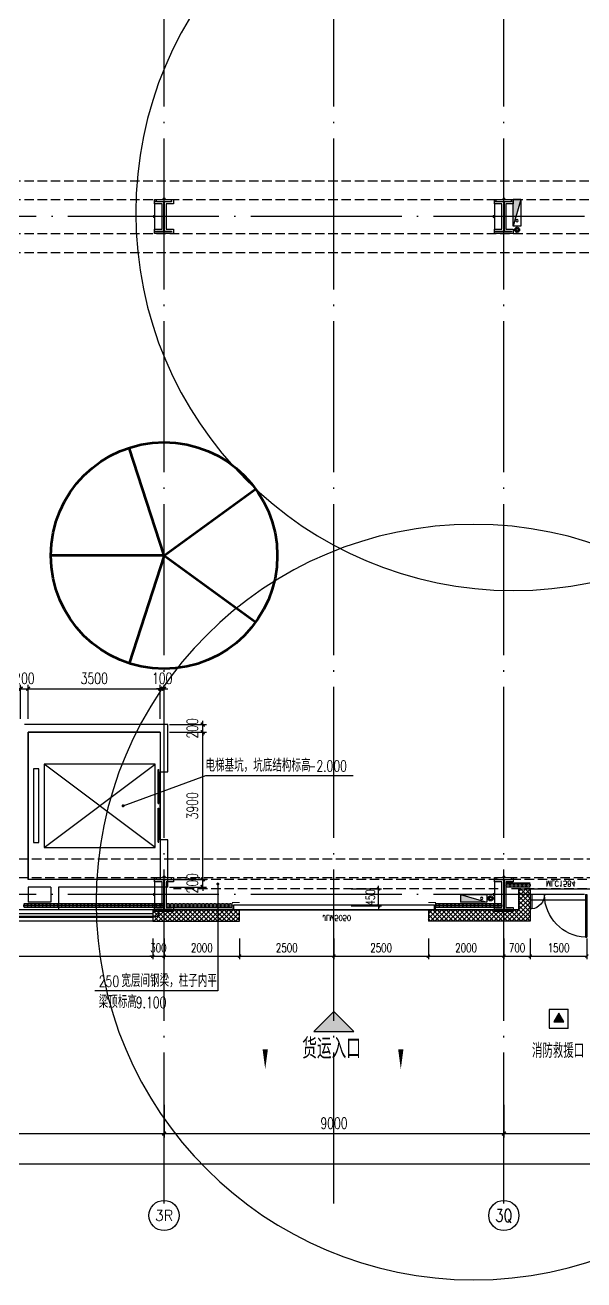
# Model space of a CAD drawing. Extents: x -1313754 to 847533, y 489853 to 941203.
# Drawn here: x -267535 to -252734, y 538719 to 571939 of the extents above; entities that cross this region are included whole.
import ezdxf
from ezdxf.enums import TextEntityAlignment as Align

# ---------------------------------------------------------------- set-up
doc = ezdxf.new("R2010")
doc.units = 0
doc.header["$LTSCALE"] = 1000
doc.header["$MEASUREMENT"] = 0
for name, pattern in [('10平面$0$DASH', [0.35, 0.25, -0.1]), ('DASH', [0.35, 0.25, -0.1]), ('DOTE', [2.42, 2, -0.2, 0.02, -0.2])]:
    doc.linetypes.add(name, pattern=pattern)
doc.layers.get('Defpoints').update_dxf_attribs({"color": 210})
for name, color, linetype in [('10平面$0$WINDOW', 4, 'Continuous'), ('10平面$0$WINDOW_TEXT', 7, 'Continuous'), ('A-AXIS-D', 1, 'Continuous'), ('A-AXIS-DOTE', 14, 'DOTE'), ('A-AXIS-DP', 126, 'Continuous'), ('A-AXIS-SYMB', 3, 'Continuous'), ('A-HATCH-2', 251, 'Continuous'), ('A-HRAIL', 173, 'Continuous'), ('A-LIN-V', 9, 'Continuous'), ('A-SFCE', 30, 'Continuous'), ('A-TEXT', 61, 'Continuous'), ('A-WINDOW', 140, 'Continuous'), ('AS-COLN', 6, 'Continuous'), ('AS-WALL', 40, 'Continuous'), ('AS-结构边线层', 200, 'Continuous'), ('DIM_SYMB', 3, 'Continuous'), ('FH-line', 180, 'Continuous'), ('FH-tri', 180, 'Continuous'), ('PUB_HATCH', 8, 'Continuous'), ('PUB_TEXT', 7, 'Continuous'), ('RP-N2-01$0$$0$A-WIND-J', 1, 'Continuous'), ('RP-N2-01$0$A-WIND-J', 3, 'Continuous'), ('SB_ZF消火栓', 10, 'Continuous'), ('SB_ZF消火栓M', 10, 'Continuous'), ('建-窗', 4, 'Continuous'), ('建-门窗编号', 7, 'Continuous')]:
    doc.layers.add(name, color=color, linetype=linetype)
doc.layers.add('A-加建区域', color=47, linetype='Continuous', plot=False)
doc.layers.add('LG-ZF消防', color=1, linetype='Continuous', lineweight=60)
doc.styles.add('10平面$0$_TCH_WINDOW', font='SIMPLEX', dxfattribs={"height": 3.5, "bigfont": 'GBCBIG'})
doc.styles.add('_TCH_AXIS', font='COMPLEX', dxfattribs={"bigfont": 'GBCBIG'})
doc.styles.add('_TCH_DIM', font='SIMPLEX', dxfattribs={"bigfont": 'GBCBIG'})
doc.styles.add('_TCH_DIM_T3', font='SIMPLEX', dxfattribs={"width": 0.705882, "bigfont": 'GBCBIG'})
doc.styles.add('A-STANDARD', font='SIMPLEX', dxfattribs={"bigfont": 'GBCBIG'})
doc.styles.add('A-WIN-LABEL', font='SIMPLEX', dxfattribs={"bigfont": 'GBCBIG'})
doc.dimstyles.new('_TCH_ARCH&&10', dxfattribs={"dimtxt": 29.75, "dimasz": 10, "dimexe": 10, "dimexo": 10, "dimgap": 12.625, "dimtad": 1, "dimdec": 0, "dimzin": 0, "dimdsep": 46, "dimtxsty": '_TCH_DIM_T3', "dimblk": 'ARCHTICK', "dimcen": 0.09, "dimclrt": 7, "dimazin": 2, "dimtfac": 1, "dimtdec": 0, "dimtix": 1, "dimtmove": 2, "dimatfit": 3, "dimfxl": 0, "dimtolj": 1, "dimtzin": 0, "dimarcsym": 0})
doc.dimstyles.new('_TCH_ARCH&&100', dxfattribs={"dimtxt": 297.5, "dimasz": 100, "dimexe": 100, "dimexo": 100, "dimgap": 126.25, "dimtad": 1, "dimdec": 0, "dimzin": 0, "dimdsep": 46, "dimtxsty": '_TCH_DIM_T3', "dimblk": 'ARCHTICK', "dimcen": 0.09, "dimclrt": 7, "dimazin": 2, "dimtfac": 1, "dimtdec": 0, "dimtix": 1, "dimtmove": 2, "dimatfit": 3, "dimfxl": 0, "dimtolj": 1, "dimtzin": 0, "dimarcsym": 0})
doc.dimstyles.new('_TCH_ARCH&&80', dxfattribs={"dimtxt": 238, "dimasz": 80, "dimexe": 80, "dimexo": 80, "dimgap": 101, "dimtad": 1, "dimdec": 0, "dimzin": 0, "dimdsep": 46, "dimtxsty": '_TCH_DIM_T3', "dimblk": 'ARCHTICK', "dimcen": 0.09, "dimclrt": 7, "dimazin": 2, "dimtfac": 1, "dimtdec": 0, "dimtix": 1, "dimtmove": 2, "dimatfit": 3, "dimfxl": 0, "dimtolj": 1, "dimtzin": 0, "dimarcsym": 0})
pattern_1 = [(45, (60, 0), (-60.000061, 60.000061), []), (135, (60, 0), (-60.000061, -60.000061), [])]

# ---------------------------------------------------------------- blocks, each defined once
blk = doc.blocks.new('_ArchTick')
at = {"color": 0, "linetype": 'ByBlock', "const_width": 0.4}
blk.add_lwpolyline([(-0.5, -0.5), (0.5, 0.5)], dxfattribs=at)
blk = doc.blocks.new('*D1267')
at = {"layer": 'A-AXIS-D', "color": 0, "lineweight": -2}
for p, q in [((-52118, -261470), (-52118, -262328)), ((-43118, -261470), (-43118, -262328)), ((-52118, -262228), (-43118, -262228))]:
    blk.add_line(p, q, dxfattribs=at)
at = {"layer": 'Defpoints', "color": 0}
for p in [(-52118, -261370), (-43118, -261370), (-43118, -262228)]:
    blk.add_point(p, dxfattribs=at)
at = {"layer": 'A-AXIS-D', "color": 0, "lineweight": -2, "xscale": 100, "yscale": 100, "zscale": 100, "rotation": 180}
blk.add_blockref('_ArchTick', (-52118, -262228), dxfattribs=at)
at = {"layer": 'A-AXIS-D', "color": 0, "lineweight": -2, "xscale": 100, "yscale": 100, "zscale": 100}
blk.add_blockref('_ArchTick', (-43118, -262228), dxfattribs=at)
at = {"layer": 'A-AXIS-D', "color": 7, "insert": (-47618, -261953), "char_height": 297.5, "attachment_point": 5, "style": '_TCH_DIM_T3'}
blk.add_mtext('\\A1;9000', dxfattribs=at)
blk = doc.blocks.new('*D1268')
at = {"layer": 'A-AXIS-D', "color": 0, "lineweight": -2}
for p, q in [((-43118, -261470), (-43118, -262328)), ((-34118, -261470), (-34118, -262328)), ((-43118, -262228), (-34118, -262228))]:
    blk.add_line(p, q, dxfattribs=at)
at = {"layer": 'Defpoints', "color": 0}
for p in [(-43118, -261370), (-34118, -261370), (-34118, -262228)]:
    blk.add_point(p, dxfattribs=at)
at = {"layer": 'A-AXIS-D', "color": 0, "lineweight": -2, "xscale": 100, "yscale": 100, "zscale": 100, "rotation": 180}
blk.add_blockref('_ArchTick', (-43118, -262228), dxfattribs=at)
at = {"layer": 'A-AXIS-D', "color": 0, "lineweight": -2, "xscale": 100, "yscale": 100, "zscale": 100}
blk.add_blockref('_ArchTick', (-34118, -262228), dxfattribs=at)
at = {"layer": 'A-AXIS-D', "color": 7, "insert": (-38618, -261953), "char_height": 297.5, "attachment_point": 5, "style": '_TCH_DIM_T3'}
blk.add_mtext('\\A1;9000', dxfattribs=at)
blk = doc.blocks.new('*D1269')
at = {"layer": 'A-AXIS-D', "color": 0, "lineweight": -2}
for p, q in [((-34118, -261470), (-34118, -262328)), ((-25118, -261470), (-25118, -262328)), ((-34118, -262228), (-25118, -262228))]:
    blk.add_line(p, q, dxfattribs=at)
at = {"layer": 'Defpoints', "color": 0}
for p in [(-34118, -261370), (-25118, -261370), (-25118, -262228)]:
    blk.add_point(p, dxfattribs=at)
at = {"layer": 'A-AXIS-D', "color": 0, "lineweight": -2, "xscale": 100, "yscale": 100, "zscale": 100, "rotation": 180}
blk.add_blockref('_ArchTick', (-34118, -262228), dxfattribs=at)
at = {"layer": 'A-AXIS-D', "color": 0, "lineweight": -2, "xscale": 100, "yscale": 100, "zscale": 100}
blk.add_blockref('_ArchTick', (-25118, -262228), dxfattribs=at)
at = {"layer": 'A-AXIS-D', "color": 7, "insert": (-29618, -261953), "char_height": 297.5, "attachment_point": 5, "style": '_TCH_DIM_T3'}
blk.add_mtext('\\A1;9000', dxfattribs=at)
blk = doc.blocks.new('*D1408')
at = {"layer": 'A-AXIS-D', "color": 0, "lineweight": -2}
for p, q in [((-93018, -261570), (-93018, -263128)), ((92682, -261570), (92682, -263128)), ((-93018, -263028), (92682, -263028))]:
    blk.add_line(p, q, dxfattribs=at)
at = {"layer": 'Defpoints', "color": 0}
for p in [(-93018, -261470), (92682, -261470), (92682, -263028)]:
    blk.add_point(p, dxfattribs=at)
at = {"layer": 'A-AXIS-D', "color": 0, "lineweight": -2, "xscale": 100, "yscale": 100, "zscale": 100, "rotation": 180}
blk.add_blockref('_ArchTick', (-93018, -263028), dxfattribs=at)
at = {"layer": 'A-AXIS-D', "color": 0, "lineweight": -2, "xscale": 100, "yscale": 100, "zscale": 100}
blk.add_blockref('_ArchTick', (92682, -263028), dxfattribs=at)
at = {"layer": 'A-AXIS-D', "color": 7, "insert": (-168, -262753), "char_height": 297.5, "attachment_point": 5, "style": '_TCH_DIM_T3'}
blk.add_mtext('\\A1;185700', dxfattribs=at)
blk = doc.blocks.new('JYC-1')
at = {"layer": 'FH-tri'}
h = blk.add_hatch(color=2, dxfattribs=at)
h.dxf.hatch_style = 1
h.paths.add_polyline_path([(-126160, -129649), (-124910, -128399), (-126160, -128399)])
at = {"layer": 'FH-tri', "color": 2}
blk.add_lwpolyline([(-126160, -129649), (-124910, -128399), (-124910, -128399), (-126160, -128399)], close=True, dxfattribs=at)
at = {"layer": 'A-TEXT', "style": 'A-STANDARD'}
blk.add_text('货运入口', height=900.2, rotation=45, dxfattribs=at).set_placement((-125675, -130866))
blk = doc.blocks.new('10平面$0$$DorLib2D$00000126')
at = {"color": 0, "linetype": 'Continuous'}
for p, q in [((-0.532, 0.5), (-0.532, 0.9)), ((0.532, 0.9), (0.532, 0.5))]:
    blk.add_line(p, q, dxfattribs=at)
at = {"color": 0, "linetype": '10平面$0$DASH'}
for p, q in [((-0.532, 0.9), (0.532, 0.9)), ((-0.532, 0.5), (0.532, 0.5))]:
    blk.add_line(p, q, dxfattribs=at)
blk = doc.blocks.new('DOOR2DLIB$SYSLIB$00000123')
at = {"color": 0}
for p, q in [((0.475, -0.001), (0.475, 0.752)), ((0.475, 0.752), (0.5, 0.752)), ((0.5, -0.001), (0.5, 0.752)), ((-0.5, 0), (-0.5, 0.252)), ((-0.475, 0.252), (-0.5, 0.252)), ((-0.475, 0), (-0.475, 0.252)), ((-0.475, 0), (-0.5, 0)), ((0.475, -0.001), (0.5, -0.001))]:
    blk.add_line(p, q, dxfattribs=at)
for centre, radius, start, end in [((0.505, -0.002), 0.755, 92.2493, 179.7238), ((-0.501, 0.003), 0.251, 359.7899, 84.0974)]:
    blk.add_arc(centre, radius, start, end, dxfattribs=at)
blk = doc.blocks.new('42343243')
at = {"layer": 'PUB_HATCH'}
h = blk.add_hatch(dxfattribs=at)
h.set_pattern_fill('多孔材料', color=256, scale=30, style=0)
h.set_pattern_definition(pattern_1)
h.paths.add_polyline_path([(-254454, 1222870), (-254154, 1223170), (-256854, 1223170), (-256854, 1222870)])
h = blk.add_hatch(dxfattribs=at)
h.set_pattern_fill('多孔材料', color=256, scale=30, style=0)
h.set_pattern_definition(pattern_1)
h.paths.add_polyline_path([(-254454, 1222320), (-254154, 1222620), (-254154, 1223170), (-254454, 1222870)])
h = blk.add_hatch(dxfattribs=at)
h.set_pattern_fill('多孔材料', color=256, scale=30, style=0)
h.set_pattern_definition(pattern_1)
h.paths.add_polyline_path([(-254454, 1222320), (-254154, 1222320), (-254154, 1222620)])
at = {"layer": '10平面$0$WINDOW'}
blk.add_line((-252654, 1222620), (-254154, 1222620), dxfattribs=at)
at = {"layer": 'AS-WALL'}
for p, q in [((-254154, 1223170), (-256854, 1223170)), ((-256854, 1222870), (-256854, 1223170)), ((-254454, 1222870), (-256854, 1222870)), ((-254454, 1222320), (-254454, 1222870)), ((-254154, 1222620), (-254154, 1223170)), ((-254154, 1222320), (-254154, 1222620)), ((-254454, 1222320), (-254154, 1222320))]:
    blk.add_line(p, q, dxfattribs=at)
at = {"layer": '10平面$0$WINDOW'}
ref = blk.add_blockref('DOOR2DLIB$SYSLIB$00000123', (-253404, 1222470), dxfattribs=dict(at, xscale=-1500, yscale=-1500, zscale=300, rotation=179.9999999999555))
ref.add_attrib('A', 'MLC1584', (-253737, 1222108), dxfattribs={"layer": '10平面$0$WINDOW_TEXT', "ltscale": 500, "height": 148.8, "rotation": 360, "style": '10平面$0$_TCH_WINDOW', "width": 0.705882})
ref = blk.add_blockref('10平面$0$$DorLib2D$00000126', (-259354, 1223020), dxfattribs=dict(at, xscale=5000, yscale=300, zscale=300, rotation=179.9999999999992))
ref.add_attrib('A', 'JLM5050', (-259655, 1223016), dxfattribs={"layer": '10平面$0$WINDOW_TEXT', "ltscale": 500, "height": 148.8, "rotation": 360, "style": '10平面$0$_TCH_WINDOW', "width": 0.705882})
blk = doc.blocks.new('43243')
at = {"layer": 'AS-结构边线层'}
blk.add_lwpolyline([(-277514, 548350), (-263994, 548350), (-263994, 548520), (-254454, 548520), (-254454, 549070), (-252354, 549070), (-252354, 548520), (-250514, 548520), (-250514, 548350), (-229294, 548350), (-229294, 548520), (-227454, 548520), (-227454, 549070), (-225354, 549070), (-225354, 548520), (-223514, 548520), (-223514, 548350), (-210494, 548350), (-210494, 548520), (-200454, 548520)], dxfattribs=at)
blk.add_lwpolyline([(-267454, 553220), (-263954, 553220), (-263954, 549320), (-267454, 549320)], close=True, dxfattribs=at)
blk = doc.blocks.new('*D1759')
at = {"layer": 'A-AXIS-DP', "color": 0, "lineweight": -2}
for p, q in [((-258172, 549070), (-258172, 549150)), ((-258900, 549070), (-258092, 549070)), ((-258172, 548620), (-258172, 549070)), ((-258900, 548620), (-258092, 548620)), ((-258172, 548620), (-258172, 548540))]:
    blk.add_line(p, q, dxfattribs=at)
at = {"layer": 'Defpoints', "color": 0}
for p in [(-258980, 549070), (-258172, 549070), (-258980, 548620)]:
    blk.add_point(p, dxfattribs=at)
at = {"layer": 'A-AXIS-DP', "color": 0, "lineweight": -2, "xscale": 80, "yscale": 80, "zscale": 80}
for p, rotation in [((-258172, 549070), 270), ((-258172, 548620), 90)]:
    blk.add_blockref('_ArchTick', p, dxfattribs=dict(at, rotation=rotation))
at = {"layer": 'A-AXIS-DP', "color": 7, "insert": (-258392, 548845), "char_height": 238, "attachment_point": 5, "rotation": 90, "style": '_TCH_DIM_T3'}
blk.add_mtext('\\A1;450', dxfattribs=at)
blk = doc.blocks.new('4324324')
at = {"layer": 'A-HATCH-2', "linetype": 'DASH'}
for p, q in [((-313054.2, 567820), (-128854.2, 567820)), ((-313054.2, 567320), (-128854.2, 567320)), ((-313054.2, 566419.9), (-128854.2, 566419.9)), ((-313054.2, 565919.9), (-128854.2, 565919.9)), ((-312854.2, 549870), (-138054.2, 549870)), ((-312854.2, 549370), (-138054.2, 549370))]:
    blk.add_line(p, q, dxfattribs=at)
blk = doc.blocks.new('w4324324')
at = {"layer": 'A-HATCH-2', "lineweight": 60}
for q in [(-1694760, 686605), (-1697614, 684532), (-1691907, 684532), (-1696524, 681178), (-1692997, 681178)]:
    blk.add_line((-1694760, 683605), q, dxfattribs=at)
blk.add_circle((-1694760, 683605), 3000, dxfattribs=at)
blk = doc.blocks.new('342343')
at = {"layer": 'A-LIN-V'}
blk.add_blockref('w4324324', (1030710, 63556), dxfattribs=at)
blk = doc.blocks.new('*D1767')
at = {"layer": 'A-AXIS-DP', "color": 0, "lineweight": -2}
for p, q in [((-165054, 621030), (-165054, 621079)), ((-165054, 621069), (-164654, 621069)), ((-164654, 621030), (-164654, 621079))]:
    blk.add_line(p, q, dxfattribs=at)
at = {"layer": 'Defpoints', "color": 0}
for p in [(-165054, 621020), (-164654, 621069), (-164654, 621020)]:
    blk.add_point(p, dxfattribs=at)
at = {"layer": 'A-AXIS-DP', "color": 0, "lineweight": -2, "xscale": 10, "yscale": 10, "zscale": 10, "rotation": 180}
blk.add_blockref('_ArchTick', (-165054, 621069), dxfattribs=at)
at = {"layer": 'A-AXIS-DP', "color": 0, "lineweight": -2, "xscale": 10, "yscale": 10, "zscale": 10}
blk.add_blockref('_ArchTick', (-164654, 621069), dxfattribs=at)
at = {"layer": 'A-AXIS-DP', "color": 7, "insert": (-164854, 621096), "char_height": 29.8, "attachment_point": 5, "style": '_TCH_DIM_T3'}
blk.add_mtext('\\A1;400', dxfattribs=at)
blk = doc.blocks.new('*D1768')
at = {"layer": 'A-AXIS-DP', "color": 0, "lineweight": -2}
for p, q in [((-165064, 621020), (-165105, 621020)), ((-165095, 620220), (-165095, 621020)), ((-165064, 620220), (-165105, 620220))]:
    blk.add_line(p, q, dxfattribs=at)
at = {"layer": 'Defpoints', "color": 0}
for p in [(-165095, 621020), (-165054, 621020), (-165054, 620220)]:
    blk.add_point(p, dxfattribs=at)
at = {"layer": 'A-AXIS-DP', "color": 0, "lineweight": -2, "xscale": 10, "yscale": 10, "zscale": 10}
for p, rotation in [((-165095, 621020), 90), ((-165095, 620220), 270)]:
    blk.add_blockref('_ArchTick', p, dxfattribs=dict(at, rotation=rotation))
at = {"layer": 'A-AXIS-DP', "color": 7, "insert": (-165123, 620620), "char_height": 29.8, "attachment_point": 5, "rotation": 90, "style": '_TCH_DIM_T3'}
blk.add_mtext('\\A1;800', dxfattribs=at)
blk = doc.blocks.new('RP-N2-01$0$$0$xfjy')
at = {"layer": 'RP-N2-01$0$$0$A-WIND-J'}
h = blk.add_hatch(color=256, dxfattribs=at)
h.dxf.hatch_style = 1
h.paths.add_polyline_path([(1141876, -26214), (1142135, -26214), (1142005, -25989)])
at = {"layer": 'RP-N2-01$0$$0$A-WIND-J', "const_width": 25}
blk.add_lwpolyline([(1141755, -25889), (1141755, -26389), (1142255, -26389), (1142255, -25889)], close=True, dxfattribs=at)
at = {"layer": 'RP-N2-01$0$$0$A-WIND-J'}
for points in [[(1141755, -26389), (1142255, -26389), (1142255, -25889), (1141755, -25889)], [(1141876, -26214), (1142135, -26214), (1142005, -25989)]]:
    blk.add_lwpolyline(points, close=True, dxfattribs=at)
blk = doc.blocks.new('RP-N2-01$0$xfjy')
at = {"layer": 'RP-N2-01$0$$0$A-WIND-J'}
blk.add_blockref('RP-N2-01$0$$0$xfjy', (0, 0), dxfattribs=at)
blk = doc.blocks.new('1232')
at = {"layer": 'RP-N2-01$0$A-WIND-J'}
blk.add_blockref('RP-N2-01$0$xfjy', (-1395405, 571769, 0), dxfattribs=at)
at = {"layer": 'A-TEXT', "style": '_TCH_DIM'}
blk.add_text('消防救援口', height=384.1, dxfattribs=at).set_placement((-254111, 544597, 0))
blk = doc.blocks.new('$DORLIB2D$00000127')
at = {"color": 0}
for points in [[(-0.533, 0.795), (-0.533, 0.69)], [(-0.033, 0.795), (-0.533, 0.795)], [(-0.033, 0.795), (-0.033, 0.69)], [(0.533, 0.795), (0.033, 0.795)], [(0.033, 0.795), (0.033, 0.69)], [(0.533, 0.795), (0.533, 0.69)], [(-0.033, 0.69), (-0.533, 0.69)], [(0.533, 0.69), (0.033, 0.69)], [(0.5, 0.5), (-0.5, 0.5)]]:
    blk.add_lwpolyline(points, dxfattribs=at)
blk = doc.blocks.new('*D2288')
at = {"layer": 'A-加建区域', "color": 0, "lineweight": -2}
for p, q in [((-267654, 553570), (-267654, 554470)), ((-267454, 553570), (-267454, 554470)), ((-267654, 554370), (-267754, 554370)), ((-267654, 554370), (-267454, 554370)), ((-267454, 554370), (-267354, 554370))]:
    blk.add_line(p, q, dxfattribs=at)
at = {"layer": 'Defpoints', "color": 0}
for p in [(-267454, 554370), (-267654, 553470), (-267454, 553470)]:
    blk.add_point(p, dxfattribs=at)
at = {"layer": 'A-加建区域', "color": 0, "lineweight": -2, "xscale": 100, "yscale": 100, "zscale": 100}
blk.add_blockref('_ArchTick', (-267654, 554370), dxfattribs=at)
at = {"layer": 'A-加建区域', "color": 0, "lineweight": -2, "xscale": 100, "yscale": 100, "zscale": 100, "rotation": 180}
blk.add_blockref('_ArchTick', (-267454, 554370), dxfattribs=at)
at = {"layer": 'A-加建区域', "color": 7, "insert": (-267554, 554645), "char_height": 297.5, "attachment_point": 5, "style": '_TCH_DIM_T3'}
blk.add_mtext('\\A1;200', dxfattribs=at)
blk = doc.blocks.new('*D2289')
at = {"layer": 'A-加建区域', "color": 0, "lineweight": -2}
for p, q in [((-267454, 553570), (-267454, 554470)), ((-263954, 553570), (-263954, 554470)), ((-267454, 554370), (-263954, 554370))]:
    blk.add_line(p, q, dxfattribs=at)
at = {"layer": 'Defpoints', "color": 0}
for p in [(-263954, 554370), (-267454, 553470), (-263954, 553470)]:
    blk.add_point(p, dxfattribs=at)
at = {"layer": 'A-加建区域', "color": 0, "lineweight": -2, "xscale": 100, "yscale": 100, "zscale": 100, "rotation": 180}
blk.add_blockref('_ArchTick', (-267454, 554370), dxfattribs=at)
at = {"layer": 'A-加建区域', "color": 0, "lineweight": -2, "xscale": 100, "yscale": 100, "zscale": 100}
blk.add_blockref('_ArchTick', (-263954, 554370), dxfattribs=at)
at = {"layer": 'A-加建区域', "color": 7, "insert": (-265704, 554645), "char_height": 297.5, "attachment_point": 5, "style": '_TCH_DIM_T3'}
blk.add_mtext('\\A1;3500', dxfattribs=at)
blk = doc.blocks.new('*D2290')
at = {"layer": 'A-加建区域', "color": 0, "lineweight": -2}
for p, q in [((-263954, 553570), (-263954, 554470)), ((-263854, 553570), (-263854, 554470)), ((-263954, 554370), (-264054, 554370)), ((-263954, 554370), (-263854, 554370)), ((-263854, 554370), (-263754, 554370))]:
    blk.add_line(p, q, dxfattribs=at)
at = {"layer": 'Defpoints', "color": 0}
for p in [(-263854, 554370), (-263954, 553470), (-263854, 553470)]:
    blk.add_point(p, dxfattribs=at)
at = {"layer": 'A-加建区域', "color": 0, "lineweight": -2, "xscale": 100, "yscale": 100, "zscale": 100}
blk.add_blockref('_ArchTick', (-263954, 554370), dxfattribs=at)
at = {"layer": 'A-加建区域', "color": 0, "lineweight": -2, "xscale": 100, "yscale": 100, "zscale": 100, "rotation": 180}
blk.add_blockref('_ArchTick', (-263854, 554370), dxfattribs=at)
at = {"layer": 'A-加建区域', "color": 7, "insert": (-263904, 554645), "char_height": 297.5, "attachment_point": 5, "style": '_TCH_DIM_T3'}
blk.add_mtext('\\A1;100', dxfattribs=at)
blk = doc.blocks.new('*D2295')
at = {"layer": 'A-加建区域', "color": 0, "lineweight": -2}
for p, q in [((-263714, 549320), (-262730, 549320)), ((-262830, 549320), (-262830, 549420)), ((-262830, 549120), (-262830, 549320)), ((-263714, 549120), (-262730, 549120)), ((-262830, 549120), (-262830, 549020))]:
    blk.add_line(p, q, dxfattribs=at)
at = {"layer": 'Defpoints', "color": 0}
for p in [(-263814, 549320), (-262830, 549320), (-263814, 549120)]:
    blk.add_point(p, dxfattribs=at)
at = {"layer": 'A-加建区域', "color": 0, "lineweight": -2, "xscale": 100, "yscale": 100, "zscale": 100}
for p, rotation in [((-262830, 549320), 270), ((-262830, 549120), 90)]:
    blk.add_blockref('_ArchTick', p, dxfattribs=dict(at, rotation=rotation))
at = {"layer": 'A-加建区域', "color": 7, "insert": (-263105, 549220), "char_height": 297.5, "attachment_point": 5, "rotation": 90, "style": '_TCH_DIM_T3'}
blk.add_mtext('\\A1;200', dxfattribs=at)
blk = doc.blocks.new('*D2296')
at = {"layer": 'A-加建区域', "color": 0, "lineweight": -2}
for p, q in [((-263714, 553220), (-262730, 553220)), ((-262830, 549320), (-262830, 553220)), ((-263714, 549320), (-262730, 549320))]:
    blk.add_line(p, q, dxfattribs=at)
at = {"layer": 'Defpoints', "color": 0}
for p in [(-263814, 553220), (-262830, 553220), (-263814, 549320)]:
    blk.add_point(p, dxfattribs=at)
at = {"layer": 'A-加建区域', "color": 0, "lineweight": -2, "xscale": 100, "yscale": 100, "zscale": 100}
for p, rotation in [((-262830, 553220), 90), ((-262830, 549320), 270)]:
    blk.add_blockref('_ArchTick', p, dxfattribs=dict(at, rotation=rotation))
at = {"layer": 'A-加建区域', "color": 7, "insert": (-263105, 551270), "char_height": 297.5, "attachment_point": 5, "rotation": 90, "style": '_TCH_DIM_T3'}
blk.add_mtext('\\A1;3900', dxfattribs=at)
blk = doc.blocks.new('*D2297')
at = {"layer": 'A-加建区域', "color": 0, "lineweight": -2}
for p, q in [((-262830, 553420), (-262830, 553520)), ((-263714, 553420), (-262730, 553420)), ((-263714, 553220), (-262730, 553220)), ((-262830, 553220), (-262830, 553420)), ((-262830, 553220), (-262830, 553120))]:
    blk.add_line(p, q, dxfattribs=at)
at = {"layer": 'Defpoints', "color": 0}
for p in [(-263814, 553420), (-263814, 553220), (-262830, 553420)]:
    blk.add_point(p, dxfattribs=at)
at = {"layer": 'A-加建区域', "color": 0, "lineweight": -2, "xscale": 100, "yscale": 100, "zscale": 100}
for p, rotation in [((-262830, 553420), 270), ((-262830, 553220), 90)]:
    blk.add_blockref('_ArchTick', p, dxfattribs=dict(at, rotation=rotation))
at = {"layer": 'A-加建区域', "color": 7, "insert": (-263105, 553320), "char_height": 297.5, "attachment_point": 5, "rotation": 90, "style": '_TCH_DIM_T3'}
blk.add_mtext('\\A1;200', dxfattribs=at)
blk = doc.blocks.new('3333')
at = {"layer": 'A-SFCE', "const_width": 20}
blk.add_lwpolyline([(-227064, 766320), (-227064, 766510), (-227244, 766510), (-227244, 766320)], dxfattribs=at)
blk = doc.blocks.new('99平面图例外参$0$$LinePat$圆环')
for points in [[(0, 150), (300, 150)], [(0, 0), (300, 0)], [(0, -150), (300, -150)]]:
    blk.add_lwpolyline(points)
at = {"color": 0}
blk.add_circle((150, 0), 150, dxfattribs=at)
blk = doc.blocks.new('34242343243')
at = {"layer": 'A-HRAIL', "yscale": 0.3333333333333333, "zscale": 0.3333333333333333}
for p, xscale, rotation in [((-254693, 549170), 0.3588888661932368, 180), ((-254585, 549170), 0.3588888661932368, 180), ((-254477, 549170), 0.3588888661932368, 180), ((-254370, 549170), 0.3588888661932368, 180), ((-254262, 549170), 0.3588888661932368, 180), ((-254154, 549170), 0.3588888661932368, 180), ((-267469, 548626), 0.3343290048952741, 180.0000000002034), ((-267369, 548626), 0.3343290048952741, 180.0000000002034), ((-267268, 548626), 0.3343290048952741, 180.0000000002034), ((-267168, 548626), 0.3343290048952741, 180.0000000002034), ((-267068, 548626), 0.3343290048952741, 180.0000000002034), ((-266967, 548626), 0.3343290048952741, 180.0000000002034), ((-266867, 548626), 0.3343290048952741, 180.0000000002034), ((-266767, 548626), 0.3343290048952741, 180.0000000002034), ((-266667, 548626), 0.3343290048952741, 180.0000000002034), ((-266566, 548626), 0.3343290048952741, 180.0000000002034), ((-266466, 548626), 0.3343290048952741, 180.0000000002034), ((-266366, 548626), 0.3343290048952741, 180.0000000002034), ((-266265, 548626), 0.3343290048952741, 180.0000000002034), ((-266165, 548626), 0.3343290048952741, 180.0000000002034), ((-266065, 548626), 0.3343290048952741, 180.0000000002034), ((-265964, 548626), 0.3343290048952741, 180.0000000002034), ((-265864, 548626), 0.3343290048952741, 180.0000000002034), ((-265764, 548626), 0.3343290048952741, 180.0000000002034), ((-265664, 548626), 0.3343290048952741, 180.0000000002034), ((-265563, 548626), 0.3343290048952741, 180.0000000002034), ((-265463, 548626), 0.3343290048952741, 180.0000000002034), ((-265363, 548626), 0.3343290048952741, 180.0000000002034), ((-265262, 548626), 0.3343290048952741, 180.0000000002034), ((-265162, 548626), 0.3343290048952741, 180.0000000002034), ((-265062, 548626), 0.3343290048952741, 180.0000000002034), ((-264961, 548626), 0.3343290048952741, 180.0000000002034), ((-264861, 548626), 0.3343290048952741, 180.0000000002034), ((-264761, 548626), 0.3343290048952741, 180.0000000002034), ((-264661, 548626), 0.3343290048952741, 180.0000000002034), ((-264560, 548626), 0.3343290048952741, 180.0000000002034), ((-264460, 548626), 0.3343290048952741, 180.0000000002034), ((-264360, 548626), 0.3343290048952741, 180.0000000002034), ((-264259, 548626), 0.3343290048952741, 180.0000000002034), ((-264159, 548626), 0.3343290048952741, 180.0000000002034), ((-264059, 548626), 0.3343290048952741, 180.0000000002034), ((-263958, 548626), 0.3343290048952741, 180.0000000002034), ((-263858, 548626), 0.3343290048952741, 180.0000000002034), ((-263800, 548626), -0.3444736211542748, 179.9999999997), ((-263697, 548626), -0.3444736211542748, 179.9999999997), ((-263594, 548626), -0.3444736211542748, 179.9999999997), ((-263490, 548626), -0.3444736211542748, 179.9999999997), ((-263387, 548626), -0.3444736211542748, 179.9999999997), ((-263283, 548626), -0.3444736211542748, 179.9999999997), ((-263180, 548626), -0.3444736211542748, 179.9999999997), ((-263077, 548626), -0.3444736211542748, 179.9999999997), ((-262973, 548626), -0.3444736211542748, 179.9999999997), ((-262870, 548626), -0.3444736211542748, 179.9999999997), ((-262767, 548626), -0.3444736211542748, 179.9999999997), ((-262663, 548626), -0.3444736211542748, 179.9999999997), ((-262560, 548626), -0.3444736211542748, 179.9999999997), ((-262457, 548626), -0.3444736211542748, 179.9999999997), ((-262353, 548626), -0.3444736211542748, 179.9999999997), ((-262250, 548626), -0.3444736211542748, 179.9999999997), ((-262147, 548626), -0.3444736211542748, 179.9999999997), ((-256562, 548626), 0.3444737743800529, 180.000000000205), ((-256458, 548626), 0.3444737743800529, 180.000000000205), ((-256355, 548626), 0.3444737743800529, 180.000000000205), ((-256252, 548626), 0.3444737743800529, 180.000000000205), ((-256148, 548626), 0.3444737743800529, 180.000000000205), ((-256045, 548626), 0.3444737743800529, 180.000000000205), ((-255942, 548626), 0.3444737743800529, 180.000000000205), ((-255838, 548626), 0.3444737743800529, 180.000000000205), ((-255735, 548626), 0.3444737743800529, 180.000000000205), ((-255632, 548626), 0.3444737743800529, 180.000000000205), ((-255528, 548626), 0.3444737743800529, 180.000000000205), ((-255425, 548626), 0.3444737743800529, 180.000000000205), ((-255322, 548626), 0.3444737743800529, 180.000000000205), ((-255218, 548626), 0.3444737743800529, 180.000000000205), ((-255115, 548626), 0.3444737743800529, 180.000000000205), ((-255012, 548626), 0.3444737743800529, 180.000000000205), ((-254908, 548626), 0.3444737743800529, 180.000000000205)]:
    blk.add_blockref('99平面图例外参$0$$LinePat$圆环', p, dxfattribs=dict(at, xscale=xscale, rotation=rotation))
at = {"layer": 'A-SFCE', "xscale": -1.00000000000002, "rotation": 90}
blk.add_blockref('3333', (504467, 321466), dxfattribs=at)
at = {"layer": 'A-SFCE', "rotation": 270}
blk.add_blockref('3333', (-1023175, 321466), dxfattribs=at)
blk = doc.blocks.new('A$C5D961328')
at = {"layer": 'SB_ZF消火栓'}
blk.add_hatch(color=256, dxfattribs=at).paths.add_polyline_path([(0, 40), (700, 40), (700, 240)])
at = {"layer": 'A-LIN-V', "ltscale": 500}
blk.add_circle((350, 40), 10001, dxfattribs=at)
at = {"layer": 'SB_ZF消火栓'}
for p, q in [((700, 240), (0, 240)), ((0, 240), (0, 40)), ((700, 240), (0, 40)), ((0, 40), (700, 40)), ((700, 240), (700, 40))]:
    blk.add_line(p, q, dxfattribs=at)
at = {"layer": 'SB_ZF消火栓', "color": 1}
blk.add_circle((140, 140), 32.5, dxfattribs=at)
blk = doc.blocks.new('we42342343234')
at = {"layer": 'LG-ZF消防'}
for centre in [(-254504, 566520), (-255204, 548820)]:
    blk.add_circle(centre, 50, dxfattribs=at)
at = {"layer": 'SB_ZF消火栓M', "xscale": -1, "rotation": 270}
blk.add_blockref('A$C5D961328', (-254644, 566620), dxfattribs=at)
at = {"layer": 'SB_ZF消火栓M', "xscale": -1}
blk.add_blockref('A$C5D961328', (-255304, 548680), dxfattribs=at)
blk = doc.blocks.new('234243242332')
at = {"layer": 'SB_ZF消火栓'}
blk.add_blockref('we42342343234', (0, 0), dxfattribs=at)
blk = doc.blocks.new('*D956')
at = {"layer": 'A-AXIS-DP', "color": 0, "lineweight": -2}
for p, q in [((-277354, 547760), (-277354, 547210)), ((-264154, 547760), (-264154, 547210)), ((-277354, 547290), (-264154, 547290))]:
    blk.add_line(p, q, dxfattribs=at)
at = {"layer": 'Defpoints', "color": 0}
for p in [(-277354, 547840), (-264154, 547840), (-264154, 547290)]:
    blk.add_point(p, dxfattribs=at)
at = {"layer": 'A-AXIS-DP', "color": 0, "lineweight": -2, "xscale": 80, "yscale": 80, "zscale": 80, "rotation": 180}
blk.add_blockref('_ArchTick', (-277354, 547290), dxfattribs=at)
at = {"layer": 'A-AXIS-DP', "color": 0, "lineweight": -2, "xscale": 80, "yscale": 80, "zscale": 80}
blk.add_blockref('_ArchTick', (-264154, 547290), dxfattribs=at)
at = {"layer": 'A-AXIS-DP', "color": 7, "insert": (-270754, 547510), "char_height": 238, "attachment_point": 5, "style": '_TCH_DIM_T3'}
blk.add_mtext('\\A1;13200', dxfattribs=at)
blk = doc.blocks.new('*D957')
at = {"layer": 'A-AXIS-DP', "color": 0, "lineweight": -2}
for p, q in [((-264154, 547760), (-264154, 547210)), ((-263854, 547760), (-263854, 547210)), ((-264154, 547290), (-264234, 547290)), ((-264154, 547290), (-263854, 547290)), ((-263854, 547290), (-263774, 547290))]:
    blk.add_line(p, q, dxfattribs=at)
at = {"layer": 'Defpoints', "color": 0}
for p in [(-264154, 547840), (-263854, 547840), (-263854, 547290)]:
    blk.add_point(p, dxfattribs=at)
at = {"layer": 'A-AXIS-DP', "color": 0, "lineweight": -2, "xscale": 80, "yscale": 80, "zscale": 80}
blk.add_blockref('_ArchTick', (-264154, 547290), dxfattribs=at)
at = {"layer": 'A-AXIS-DP', "color": 0, "lineweight": -2, "xscale": 80, "yscale": 80, "zscale": 80, "rotation": 180}
blk.add_blockref('_ArchTick', (-263854, 547290), dxfattribs=at)
at = {"layer": 'A-AXIS-DP', "color": 7, "insert": (-264004, 547510), "char_height": 238, "attachment_point": 5, "style": '_TCH_DIM_T3'}
blk.add_mtext('\\A1;300', dxfattribs=at)
blk = doc.blocks.new('*D958')
at = {"layer": 'A-AXIS-DP', "color": 0, "lineweight": -2}
for p, q in [((-263854, 547760), (-263854, 547210)), ((-261854, 547760), (-261854, 547210)), ((-263854, 547290), (-261854, 547290))]:
    blk.add_line(p, q, dxfattribs=at)
at = {"layer": 'Defpoints', "color": 0}
for p in [(-263854, 547840), (-261854, 547840), (-261854, 547290)]:
    blk.add_point(p, dxfattribs=at)
at = {"layer": 'A-AXIS-DP', "color": 0, "lineweight": -2, "xscale": 80, "yscale": 80, "zscale": 80, "rotation": 180}
blk.add_blockref('_ArchTick', (-263854, 547290), dxfattribs=at)
at = {"layer": 'A-AXIS-DP', "color": 0, "lineweight": -2, "xscale": 80, "yscale": 80, "zscale": 80}
blk.add_blockref('_ArchTick', (-261854, 547290), dxfattribs=at)
at = {"layer": 'A-AXIS-DP', "color": 7, "insert": (-262854, 547510), "char_height": 238, "attachment_point": 5, "style": '_TCH_DIM_T3'}
blk.add_mtext('\\A1;2000', dxfattribs=at)
blk = doc.blocks.new('*D959')
at = {"layer": 'A-AXIS-DP', "color": 0, "lineweight": -2}
for p, q in [((-261854, 547760), (-261854, 547210)), ((-259354, 547760), (-259354, 547210)), ((-261854, 547290), (-259354, 547290))]:
    blk.add_line(p, q, dxfattribs=at)
at = {"layer": 'Defpoints', "color": 0}
for p in [(-261854, 547840), (-259354, 547840), (-259354, 547290)]:
    blk.add_point(p, dxfattribs=at)
at = {"layer": 'A-AXIS-DP', "color": 0, "lineweight": -2, "xscale": 80, "yscale": 80, "zscale": 80, "rotation": 180}
blk.add_blockref('_ArchTick', (-261854, 547290), dxfattribs=at)
at = {"layer": 'A-AXIS-DP', "color": 0, "lineweight": -2, "xscale": 80, "yscale": 80, "zscale": 80}
blk.add_blockref('_ArchTick', (-259354, 547290), dxfattribs=at)
at = {"layer": 'A-AXIS-DP', "color": 7, "insert": (-260604, 547510), "char_height": 238, "attachment_point": 5, "style": '_TCH_DIM_T3'}
blk.add_mtext('\\A1;2500', dxfattribs=at)
blk = doc.blocks.new('*D960')
at = {"layer": 'A-AXIS-DP', "color": 0, "lineweight": -2}
for p, q in [((-259354, 547760), (-259354, 547210)), ((-256854, 547760), (-256854, 547210)), ((-259354, 547290), (-256854, 547290))]:
    blk.add_line(p, q, dxfattribs=at)
at = {"layer": 'Defpoints', "color": 0}
for p in [(-259354, 547840), (-256854, 547840), (-256854, 547290)]:
    blk.add_point(p, dxfattribs=at)
at = {"layer": 'A-AXIS-DP', "color": 0, "lineweight": -2, "xscale": 80, "yscale": 80, "zscale": 80, "rotation": 180}
blk.add_blockref('_ArchTick', (-259354, 547290), dxfattribs=at)
at = {"layer": 'A-AXIS-DP', "color": 0, "lineweight": -2, "xscale": 80, "yscale": 80, "zscale": 80}
blk.add_blockref('_ArchTick', (-256854, 547290), dxfattribs=at)
at = {"layer": 'A-AXIS-DP', "color": 7, "insert": (-258104, 547510), "char_height": 238, "attachment_point": 5, "style": '_TCH_DIM_T3'}
blk.add_mtext('\\A1;2500', dxfattribs=at)
blk = doc.blocks.new('*D961')
at = {"layer": 'A-AXIS-DP', "color": 0, "lineweight": -2}
for p, q in [((-256854, 547760), (-256854, 547210)), ((-254854, 547760), (-254854, 547210)), ((-256854, 547290), (-254854, 547290))]:
    blk.add_line(p, q, dxfattribs=at)
at = {"layer": 'Defpoints', "color": 0}
for p in [(-256854, 547840), (-254854, 547840), (-254854, 547290)]:
    blk.add_point(p, dxfattribs=at)
at = {"layer": 'A-AXIS-DP', "color": 0, "lineweight": -2, "xscale": 80, "yscale": 80, "zscale": 80, "rotation": 180}
blk.add_blockref('_ArchTick', (-256854, 547290), dxfattribs=at)
at = {"layer": 'A-AXIS-DP', "color": 0, "lineweight": -2, "xscale": 80, "yscale": 80, "zscale": 80}
blk.add_blockref('_ArchTick', (-254854, 547290), dxfattribs=at)
at = {"layer": 'A-AXIS-DP', "color": 7, "insert": (-255854, 547510), "char_height": 238, "attachment_point": 5, "style": '_TCH_DIM_T3'}
blk.add_mtext('\\A1;2000', dxfattribs=at)
blk = doc.blocks.new('*D962')
at = {"layer": 'A-AXIS-DP', "color": 0, "lineweight": -2}
for p, q in [((-254854, 547760), (-254854, 547210)), ((-254154, 547760), (-254154, 547210)), ((-254854, 547290), (-254154, 547290))]:
    blk.add_line(p, q, dxfattribs=at)
at = {"layer": 'Defpoints', "color": 0}
for p in [(-254854, 547840), (-254154, 547840), (-254154, 547290)]:
    blk.add_point(p, dxfattribs=at)
at = {"layer": 'A-AXIS-DP', "color": 0, "lineweight": -2, "xscale": 80, "yscale": 80, "zscale": 80, "rotation": 180}
blk.add_blockref('_ArchTick', (-254854, 547290), dxfattribs=at)
at = {"layer": 'A-AXIS-DP', "color": 0, "lineweight": -2, "xscale": 80, "yscale": 80, "zscale": 80}
blk.add_blockref('_ArchTick', (-254154, 547290), dxfattribs=at)
at = {"layer": 'A-AXIS-DP', "color": 7, "insert": (-254504, 547510), "char_height": 238, "attachment_point": 5, "style": '_TCH_DIM_T3'}
blk.add_mtext('\\A1;700', dxfattribs=at)
blk = doc.blocks.new('*D963')
at = {"layer": 'A-AXIS-DP', "color": 0, "lineweight": -2}
for p, q in [((-254154, 547760), (-254154, 547210)), ((-252654, 547760), (-252654, 547210)), ((-254154, 547290), (-252654, 547290))]:
    blk.add_line(p, q, dxfattribs=at)
at = {"layer": 'Defpoints', "color": 0}
for p in [(-254154, 547840), (-252654, 547840), (-252654, 547290)]:
    blk.add_point(p, dxfattribs=at)
at = {"layer": 'A-AXIS-DP', "color": 0, "lineweight": -2, "xscale": 80, "yscale": 80, "zscale": 80, "rotation": 180}
blk.add_blockref('_ArchTick', (-254154, 547290), dxfattribs=at)
at = {"layer": 'A-AXIS-DP', "color": 0, "lineweight": -2, "xscale": 80, "yscale": 80, "zscale": 80}
blk.add_blockref('_ArchTick', (-252654, 547290), dxfattribs=at)
at = {"layer": 'A-AXIS-DP', "color": 7, "insert": (-253404, 547510), "char_height": 238, "attachment_point": 5, "style": '_TCH_DIM_T3'}
blk.add_mtext('\\A1;1500', dxfattribs=at)
blk = doc.blocks.new('WINDOW2DLIB$DYNSTYLE$00000005')
at = {"color": 0}
for points in [[(-0.5, 0.5), (-0.5, -0.5)], [(-0.5, 0.5), (0.5, 0.5)], [(0.5, -0.5), (0.5, 0.5)], [(0.5, 0.1667), (-0.5, 0.1667)], [(0.5, -0.1667), (-0.5, -0.1667)], [(-0.5, -0.5), (0.5, -0.5)]]:
    blk.add_lwpolyline(points, dxfattribs=at)
blk = doc.blocks.new('dote')
at = {"layer": 'A-AXIS-D'}
for centre in [(-43117.8, -264396), (-34117.8, -264396)]:
    blk.add_circle(centre, 400, dxfattribs=at)
at = {"layer": 'A-AXIS-DOTE', "ltscale": 2}
for p, q in [((-43117.8, -264080), (-43117.8, -167560.7)), ((-38617.8, -264080), (-38617.8, -167560.7)), ((-34117.8, -264080), (-34117.8, -167560.7)), ((98696.4, -237950), (-97273.6, -237950)), ((98696.4, -255900), (-97273.6, -255900))]:
    blk.add_line(p, q, dxfattribs=at)
at = {"layer": 'PUB_TEXT', "style": '_TCH_AXIS'}
blk.add_text('3R', height=276.42, dxfattribs=at).set_placement((-43361.3, -264534.2), (-42874.3, -264534.2), align=Align.FIT)
at = {"layer": 'PUB_TEXT', "style": '_TCH_AXIS', "width": 0.807692}
blk.add_text('3Q', height=333.94, dxfattribs=at).set_placement((-34342.6, -264563), (-33893, -264563), align=Align.FIT)
at = {"layer": 'A-AXIS-D'}
for base, p1, p2, picture, middle in [((-43117.8, -262227.8), (-52117.8, -261369.8), (-43117.8, -261369.8), '*D1267', (-47617.8, -261952.8)), ((-34117.8, -262227.8), (-43117.8, -261369.8), (-34117.8, -261369.8), '*D1268', (-38617.8, -261952.8)), ((-25117.8, -262227.8), (-34117.8, -261369.8), (-25117.8, -261369.8), '*D1269', (-29617.8, -261952.8)), ((92682.2, -263027.8), (-93017.8, -261469.8), (92682.2, -261469.8), '*D1408', (-167.8, -262752.8))]:
    dim = blk.add_linear_dim(base=base, p1=p1, p2=p2, angle=0, dimstyle='_TCH_ARCH&&100', override={"dimgap": 0}, dxfattribs=at)
    dim.commit()
    dim.dimension.update_dxf_attribs({"geometry": picture, "text_midpoint": middle, "dimtype": 161})
blk = doc.blocks.new('3243243')
at = {"layer": 'A-AXIS-SYMB'}
for p, q in [((-262430, 549200), (-262430, 546370)), ((-262430, 546370), (-265690, 546370))]:
    blk.add_line(p, q, dxfattribs=at)
at = {"layer": 'A-AXIS-SYMB', "const_width": 40}
blk.add_lwpolyline([(-262430, 549220, 1), (-262430, 549180, 1)], format="xyb", close=True, dxfattribs=at)
at = {"layer": 'A-SFCE', "linetype": 'DASH'}
for p, q in [((-255004.2, 549320), (-263604.2, 549320)), ((-255004.2, 549070), (-263604.2, 549070))]:
    blk.add_line(p, q, dxfattribs=at)
at = {"layer": 'A-SFCE', "color": 2, "linetype": 'DASH'}
for p, q in [((-246004.2, 549320), (-254704.2, 549320)), ((-246004.2, 549070), (-254704.2, 549070))]:
    blk.add_line(p, q, dxfattribs=at)
at = {"layer": 'PUB_TEXT', "style": '_TCH_DIM'}
for s, p in [('宽层间钢梁，柱子内平', (-264985, 546475)), ('梁顶标高', (-265585, 545915))]:
    blk.add_text(s, height=337.59, dxfattribs=at).set_placement(p)
at = {"layer": 'PUB_TEXT', "style": '_TCH_DIM', "width": 0.705882}
for s, p in [('250', (-265585, 546475)), ('9.100', (-264602, 545915))]:
    blk.add_text(s, height=297.5, dxfattribs=at).set_placement(p)
at = {"layer": 'A-AXIS-DP', "color": 1}
dim = blk.add_aligned_dim(p1=(-258980, 548620), p2=(-258980, 549070), distance=-808, dimstyle='_TCH_ARCH&&80', dxfattribs=at)
dim.commit()
dim.dimension.update_dxf_attribs({"geometry": '*D1759', "text_midpoint": (-258392, 548845)})
blk = doc.blocks.new('w42343243')
at = {"layer": 'A-HATCH-2'}
blk.add_lwpolyline([(-165104.2, 621070), (-164604.2, 621070), (-164604.2, 620958), (-164800.2, 620958), (-164800.2, 620282), (-164604.2, 620282), (-164604.2, 620170), (-165104.2, 620170), (-165104.2, 620282), (-164908.2, 620282), (-164908.2, 620958), (-165104.2, 620958)], close=True, dxfattribs=at)
at = {"layer": 'AS-COLN', "color": 3}
blk.add_lwpolyline([(-165054.2, 621020), (-164654.2, 621020), (-164654.2, 621008), (-164850.2, 621008), (-164850.2, 620232), (-164654.2, 620232), (-164654.2, 620220), (-165054.2, 620220), (-165054.2, 620232), (-164858.2, 620232), (-164858.2, 621008), (-165054.2, 621008)], close=True, dxfattribs=at)
at = {"layer": 'A-AXIS-DP'}
for p1, p2, distance, picture, middle in [((-165054.2, 620220), (-165054.2, 621020), 41.2, '*D1768', (-165122.9, 620620)), ((-165054.2, 621020), (-164654.2, 621020), 48.8, '*D1767', (-164854.2, 621096.2))]:
    dim = blk.add_aligned_dim(p1=p1, p2=p2, distance=distance, dimstyle='_TCH_ARCH&&10', dxfattribs=at)
    dim.commit()
    dim.dimension.update_dxf_attribs({"geometry": picture, "text_midpoint": middle})
blk = doc.blocks.new('42343')
at = {"layer": 'A-WINDOW'}
for p in [(-99000, -53750), (-90000, -53750), (-99000, -71700), (-90000, -71700)]:
    blk.add_blockref('w42343243', p, dxfattribs=at)
blk = doc.blocks.new('333')
at = {"layer": 'A-加建区域'}
for p, q in [((-263754.2, 553420), (-267554.2, 553420)), ((-263954.2, 553220), (-267454.2, 553220)), ((-267454.2, 553220), (-267454.2, 549320)), ((-263954.2, 553220), (-263954.2, 552170)), ((-263754.2, 552170), (-263754.2, 553420)), ((-267174.2, 552245), (-267314.2, 552245)), ((-267314.2, 552245), (-267314.2, 550295)), ((-267174.2, 550295), (-267174.2, 552245)), ((-264094.2, 552370), (-267034.2, 552370)), ((-267034.2, 552370), (-267034.2, 550170)), ((-267034.2, 550170), (-264094.2, 552370)), ((-264094.2, 550170), (-267034.2, 552370)), ((-264094.2, 550170), (-264094.2, 552370)), ((-263954.2, 552170), (-263754.2, 552170)), ((-264940, 551270), (-262750, 552070)), ((-262750, 552070), (-258850, 552070)), ((-267314.2, 550295), (-267174.2, 550295)), ((-267034.2, 550170), (-264094.2, 550170)), ((-263754.2, 550370), (-263954.2, 550370)), ((-263954.2, 550370), (-263954.2, 549320)), ((-263754.2, 549120), (-263754.2, 550370)), ((-266754.2, 549320), (-267454.2, 549320)), ((-263954.2, 549320), (-266754.2, 549320)), ((-267454.2, 549120), (-267454.2, 548719.9)), ((-266854.2, 549120), (-267454.2, 549120)), ((-266854.2, 549120), (-266854.2, 548719.9)), ((-263754.2, 549120), (-266654.2, 549120)), ((-266654.2, 549120), (-266654.2, 548519.9)), ((-266654.2, 548519.9), (-267654.2, 548519.9)), ((-266854.2, 548719.9), (-267454.2, 548719.9))]:
    blk.add_line(p, q, dxfattribs=at)
at = {"layer": 'A-加建区域', "const_width": 40}
blk.add_lwpolyline([(-264958.8, 551263.1, 1), (-264921.2, 551276.9, 1)], format="xyb", close=True, dxfattribs=at)
at = {"layer": 'A-加建区域', "xscale": 1800, "yscale": -200, "zscale": 200, "rotation": 269.9999999990621}
blk.add_blockref('$DORLIB2D$00000127', (-263854.2, 551270), dxfattribs=at)
at = {"layer": 'PUB_TEXT', "style": '_TCH_DIM'}
blk.add_text('电梯基坑，坑底结构标高', height=337.589, dxfattribs=at).set_placement((-262758.2, 552175))
at = {"layer": 'PUB_TEXT', "style": '_TCH_DIM', "width": 0.705882}
blk.add_text('-2.000', height=297.5, dxfattribs=at).set_placement((-260055, 552175))
at = {"layer": 'A-加建区域'}
for p1, p2, distance, picture, middle in [((-267654.2, 553470), (-267454.2, 553470), 900, '*D2288', (-267554.2, 554645)), ((-267454.2, 553470), (-263954.2, 553470), 900, '*D2289', (-265704.2, 554645)), ((-263954.2, 553470), (-263854.2, 553470), 900, '*D2290', (-263904.2, 554645)), ((-263814.2, 553220), (-263814.2, 553420), -984.2, '*D2297', (-263105, 553320)), ((-263814.2, 549320), (-263814.2, 553220), -984.2, '*D2296', (-263105, 551270)), ((-263814.2, 549120), (-263814.2, 549320), -984.2, '*D2295', (-263105, 549220))]:
    dim = blk.add_aligned_dim(p1=p1, p2=p2, distance=distance, dimstyle='_TCH_ARCH&&100', dxfattribs=at)
    dim.commit()
    dim.dimension.update_dxf_attribs({"geometry": picture, "text_midpoint": middle})

msp = doc.modelspace()

# ---------------------------------------------------------------- hatches: boundary and pattern name
at = {"layer": 'PUB_HATCH'}
h = msp.add_hatch(dxfattribs=at)
h.set_pattern_fill('多孔材料', color=256, scale=30, style=0)
h.set_pattern_definition(pattern_1)
h.paths.add_polyline_path([(-261854.2, 548519.9), (-264154.2, 548519.9), (-264154.2, 548219.9), (-261854.2, 548219.9)])

# ---------------------------------------------------------------- linework, layer by layer
at = {"layer": 'A-AXIS-SYMB'}
for points in [[(-261174.2, 545757.7, 0, 0, 0), (-261174.2, 544297.7, 0, 140, 0), (-261174.2, 544822.7, 0, 0, 0)], [(-257584.2, 545757.7, 0, 0, 0), (-257584.2, 544297.7, 0, 140, 0), (-257584.2, 544822.7, 0, 0, 0)]]:
    msp.add_lwpolyline(points, format="xyseb", dxfattribs=at)
at = {"layer": 'AS-WALL'}
for p, q in [((-261854.2, 548519.9), (-264154.2, 548519.9)), ((-264154.2, 548519.9), (-264154.2, 548219.9)), ((-261854.2, 548219.9), (-261854.2, 548519.9)), ((-264154.2, 548219.9), (-261854.2, 548219.9))]:
    msp.add_line(p, q, dxfattribs=at)

# ---------------------------------------------------------------- block references
msp.add_blockref('1232', (0, 0))
at = {"layer": 'A-AXIS-DP'}
for name in ['3243243', '333']:
    msp.add_blockref(name, (0, 0), dxfattribs=at)
at = {"layer": 'A-LIN-V', "rotation": 90}
msp.add_blockref('342343', (483306.5, 1221945), dxfattribs=at)
at = {"layer": 'A-WINDOW'}
for name in ['43243', '42343', '4324324']:
    msp.add_blockref(name, (0, 0), dxfattribs=at)
at = {"layer": 'A-WINDOW', "xscale": -1, "rotation": 180}
msp.add_blockref('42343243', (0, 1771390), dxfattribs=at)
at = {"layer": 'AS-WALL'}
msp.add_blockref('dote', (-220736.4, 804820), dxfattribs=at)
at = {"layer": 'DIM_SYMB'}
msp.add_blockref('34242343243', (0, 0), dxfattribs=at)
at = {"layer": 'FH-line', "xscale": 0.6000000000000002, "yscale": 0.6000000000000002, "zscale": 0.6000000000000002, "rotation": 315.0000000000014}
msp.add_blockref('JYC-1', (-151354.2, 546777.7), dxfattribs=at)
at = {"layer": 'SB_ZF消火栓', "linetype": 'Continuous'}
msp.add_blockref('234243242332', (0, 0), dxfattribs=at)
at = {"layer": '建-窗'}
ref = msp.add_blockref('WINDOW2DLIB$DYNSTYLE$00000005', (-270754.2, 548369.9), dxfattribs=dict(at, xscale=13200, yscale=-300, zscale=300, rotation=179.9999999996995))
ref.add_attrib('A', 'MLC13224', (-271136.7, 547720.6), dxfattribs={"layer": '建-门窗编号', "ltscale": 500, "height": 148.75, "rotation": 360, "style": 'A-WIN-LABEL', "width": 0.705882})

# ---------------------------------------------------------------- dimensions: what is measured, and where the dimension line sits
at = {"layer": 'A-AXIS-DP'}
for p1, p2, picture, middle in [((-277354.2, 547840), (-264154.2, 547840), '*D956', (-270754.2, 547510)), ((-264154.2, 547840), (-263854.2, 547840), '*D957', (-264004.2, 547510)), ((-263854.2, 547840), (-261854.2, 547840), '*D958', (-262854.2, 547510)), ((-261854.2, 547840), (-259354.2, 547840), '*D959', (-260604.2, 547510)), ((-259354.2, 547840), (-256854.2, 547840), '*D960', (-258104.2, 547510)), ((-256854.2, 547840), (-254854.2, 547840), '*D961', (-255854.2, 547510)), ((-254854.2, 547840), (-254154.2, 547840), '*D962', (-254504.2, 547510)), ((-254154.2, 547840), (-252654.2, 547840), '*D963', (-253404.2, 547510))]:
    dim = msp.add_aligned_dim(p1=p1, p2=p2, distance=-550, dimstyle='_TCH_ARCH&&80', dxfattribs=at)
    dim.commit()
    dim.dimension.update_dxf_attribs({"geometry": picture, "text_midpoint": middle})

doc.saveas('drawing.dxf')
